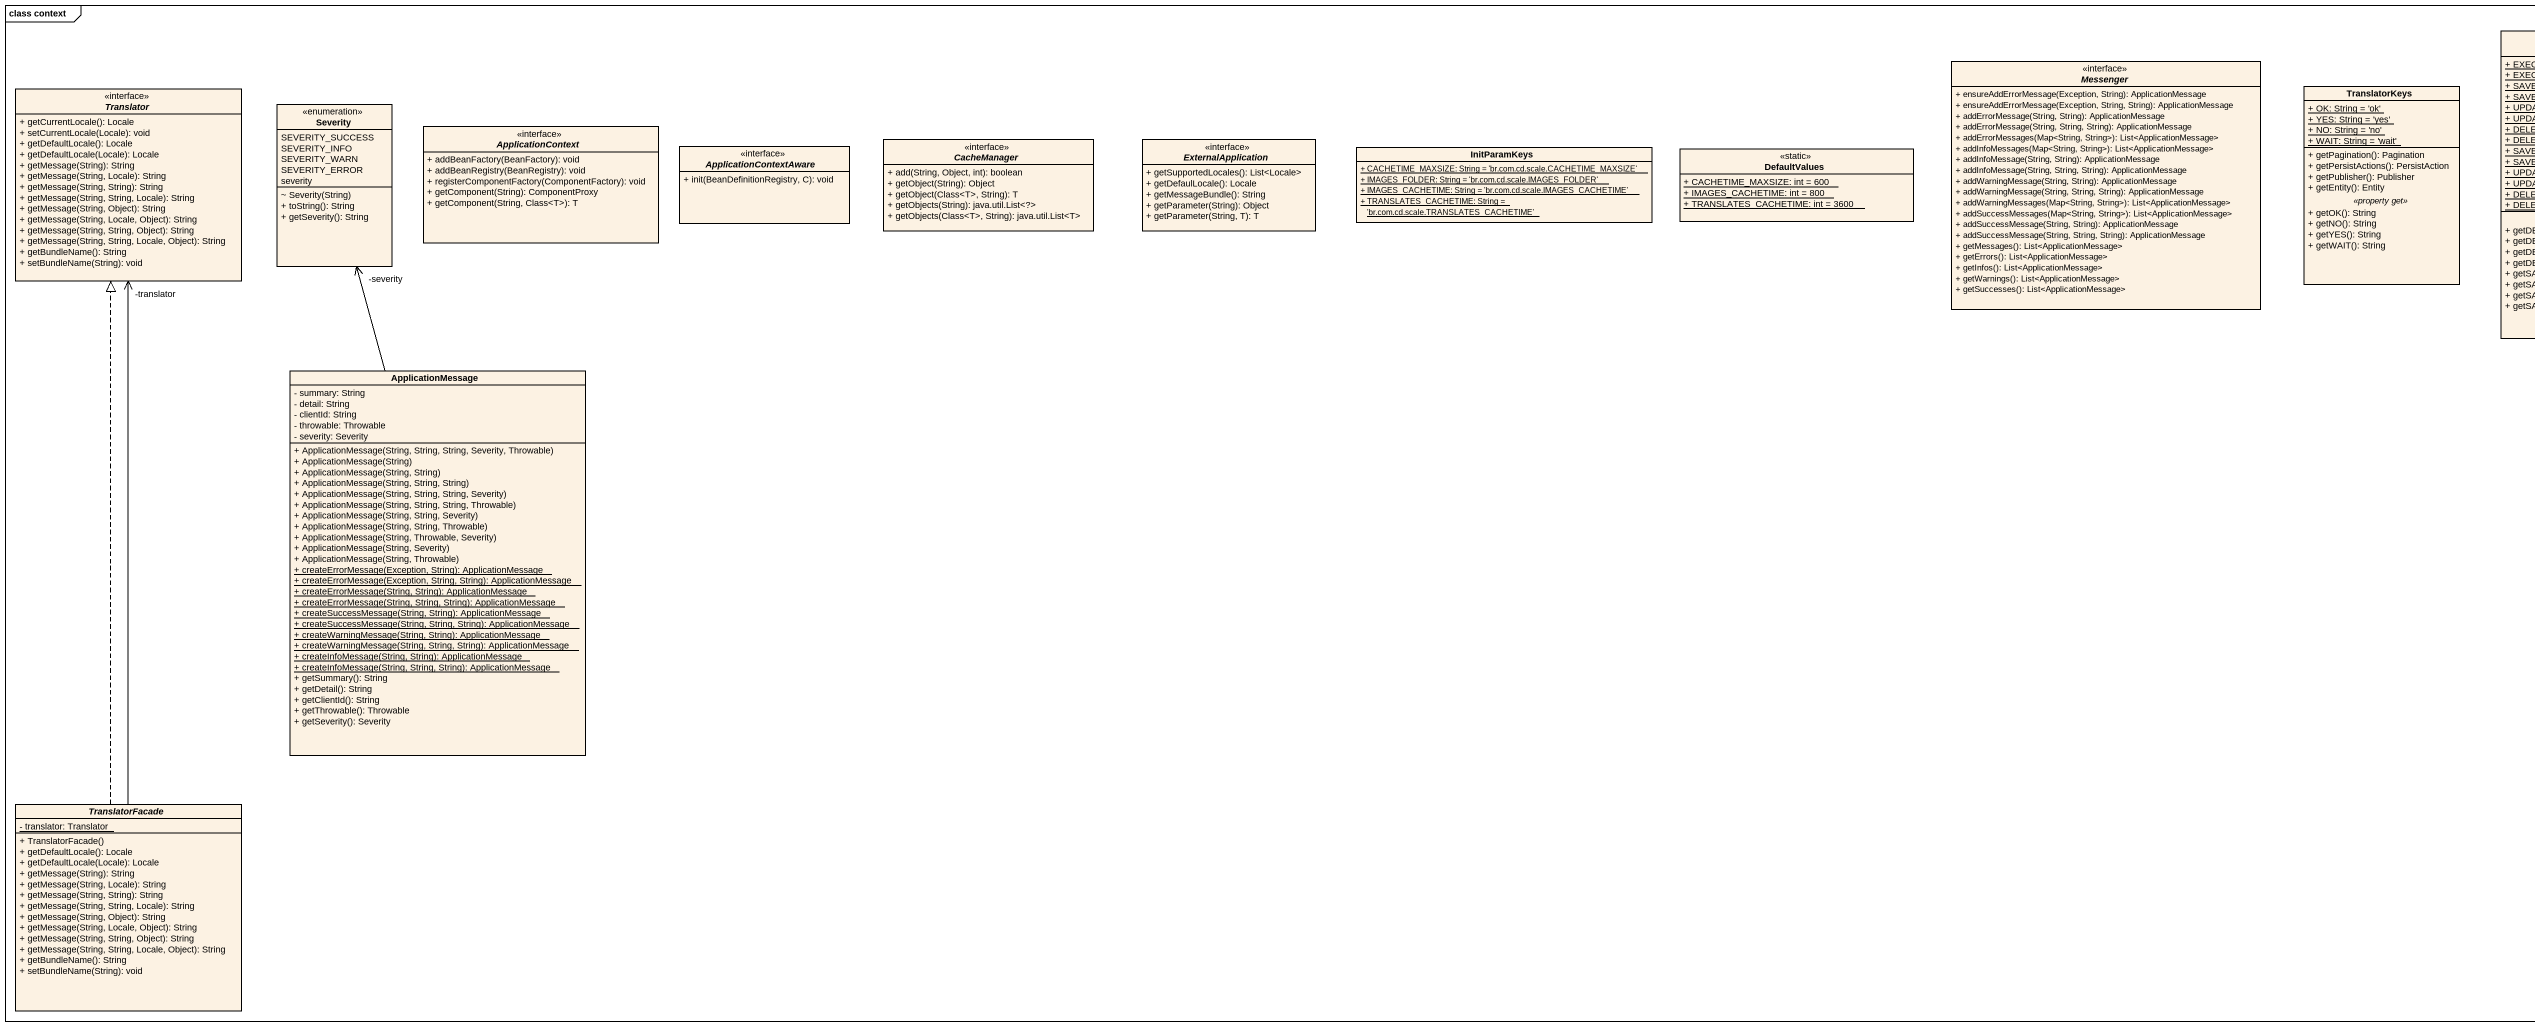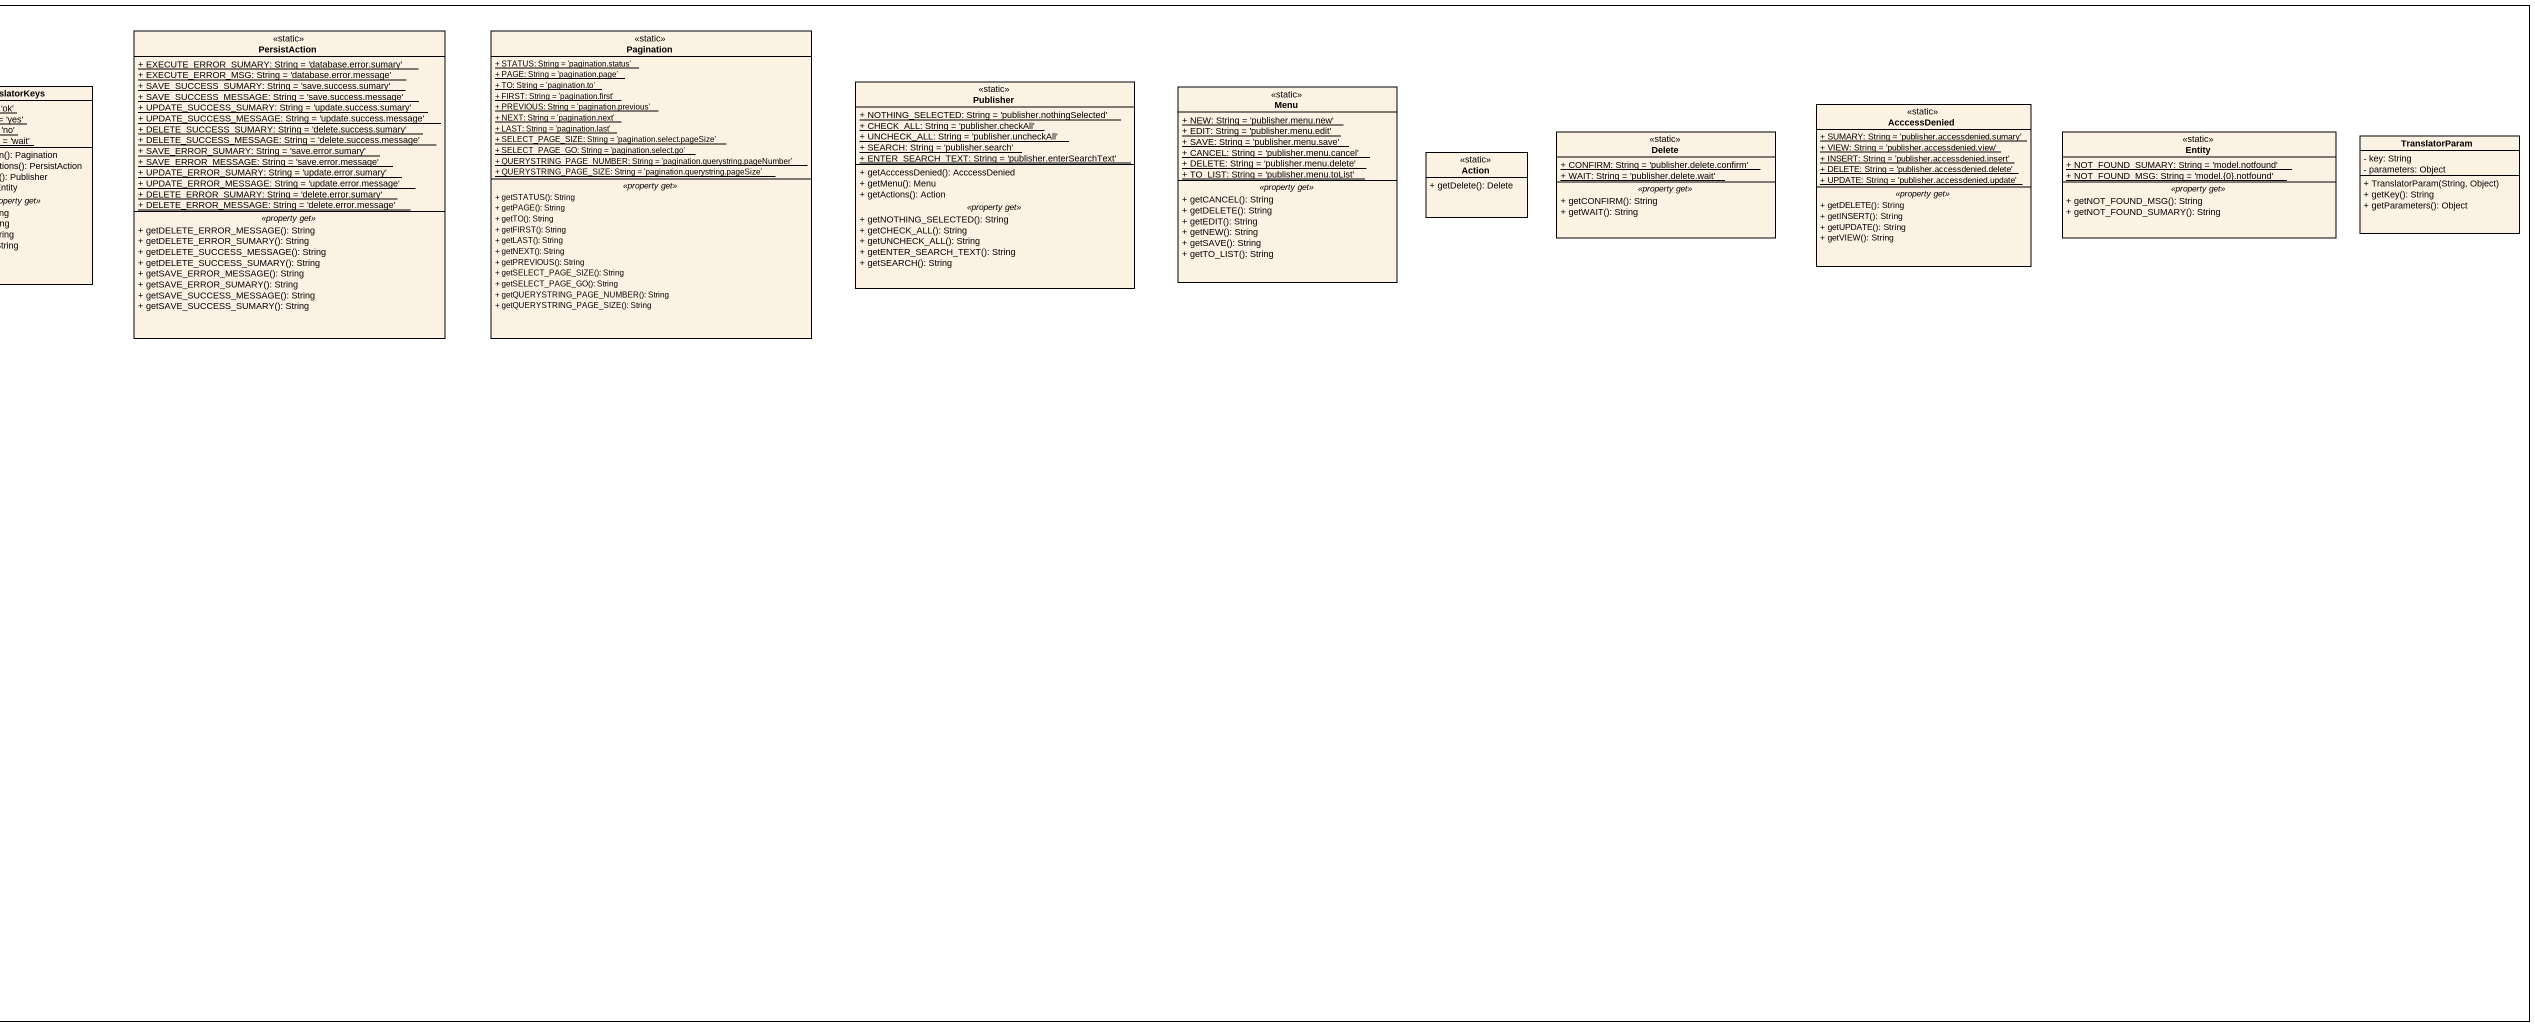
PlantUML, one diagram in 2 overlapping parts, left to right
@startuml
mainframe class context
hide circle
hide empty members
skinparam classAttributeIconSize 0
class PersistAction <<static>> {
  {static} + EXECUTE_ERROR_SUMARY: String = 'database.error.sumary'
  {static} + EXECUTE_ERROR_MSG: String = 'database.error.message'
  {static} + SAVE_SUCCESS_SUMARY: String = 'save.success.sumary'
  {static} + SAVE_SUCCESS_MESSAGE: String = 'save.success.message'
  {static} + UPDATE_SUCCESS_SUMARY: String = 'update.success.sumary'
  {static} + UPDATE_SUCCESS_MESSAGE: String = 'update.success.message'
  {static} + DELETE_SUCCESS_SUMARY: String = 'delete.success.sumary'
  {static} + DELETE_SUCCESS_MESSAGE: String = 'delete.success.message'
  {static} + SAVE_ERROR_SUMARY: String = 'save.error.sumary'
  {static} + SAVE_ERROR_MESSAGE: String = 'save.error.message'
  {static} + UPDATE_ERROR_SUMARY: String = 'update.error.sumary'
  {static} + UPDATE_ERROR_MESSAGE: String = 'update.error.message'
  {static} + DELETE_ERROR_SUMARY: String = 'delete.error.sumary'
  {static} + DELETE_ERROR_MESSAGE: String = 'delete.error.message'
  .. <<property get>> ..
  + getDELETE_ERROR_MESSAGE(): String
  + getDELETE_ERROR_SUMARY(): String
  + getDELETE_SUCCESS_MESSAGE(): String
  + getDELETE_SUCCESS_SUMARY(): String
  + getSAVE_ERROR_MESSAGE(): String
  + getSAVE_ERROR_SUMARY(): String
  + getSAVE_SUCCESS_MESSAGE(): String
  + getSAVE_SUCCESS_SUMARY(): String
}
class Pagination <<static>> {
  {static} + STATUS: String = 'pagination.status'
  {static} + PAGE: String = 'pagination.page'
  {static} + TO: String = 'pagination.to'
  {static} + FIRST: String = 'pagination.first'
  {static} + PREVIOUS: String = 'pagination.previous'
  {static} + NEXT: String = 'pagination.next'
  {static} + LAST: String = 'pagination.last'
  {static} + SELECT_PAGE_SIZE: String = 'pagination.select.pageSize'
  {static} + SELECT_PAGE_GO: String = 'pagination.select.go'
  {static} + QUERYSTRING_PAGE_NUMBER: String = 'pagination.querystring.pageNumber'
  {static} + QUERYSTRING_PAGE_SIZE: String = 'pagination.querystring.pageSize'
  .. <<property get>> ..
  + getSTATUS(): String
  + getPAGE(): String
  + getTO(): String
  + getFIRST(): String
  + getLAST(): String
  + getNEXT(): String
  + getPREVIOUS(): String
  + getSELECT_PAGE_SIZE(): String
  + getSELECT_PAGE_GO(): String
  + getQUERYSTRING_PAGE_NUMBER(): String
  + getQUERYSTRING_PAGE_SIZE(): String
}
interface Messenger <<interface>> {
  + ensureAddErrorMessage(Exception, String): ApplicationMessage
  + ensureAddErrorMessage(Exception, String, String): ApplicationMessage
  + addErrorMessage(String, String): ApplicationMessage
  + addErrorMessage(String, String, String): ApplicationMessage
  + addErrorMessages(Map<String, String>): List<ApplicationMessage>
  + addInfoMessages(Map<String, String>): List<ApplicationMessage>
  + addInfoMessage(String, String): ApplicationMessage
  + addInfoMessage(String, String, String): ApplicationMessage
  + addWarningMessage(String, String): ApplicationMessage
  + addWarningMessage(String, String, String): ApplicationMessage
  + addWarningMessages(Map<String, String>): List<ApplicationMessage>
  + addSuccessMessages(Map<String, String>): List<ApplicationMessage>
  + addSuccessMessage(String, String): ApplicationMessage
  + addSuccessMessage(String, String, String): ApplicationMessage
  + getMessages(): List<ApplicationMessage>
  + getErrors(): List<ApplicationMessage>
  + getInfos(): List<ApplicationMessage>
  + getWarnings(): List<ApplicationMessage>
  + getSuccesses(): List<ApplicationMessage>
}
interface Translator <<interface>> {
  + getCurrentLocale(): Locale
  + setCurrentLocale(Locale): void
  + getDefaultLocale(): Locale
  + getDefaultLocale(Locale): Locale
  + getMessage(String): String
  + getMessage(String, Locale): String
  + getMessage(String, String): String
  + getMessage(String, String, Locale): String
  + getMessage(String, Object): String
  + getMessage(String, Locale, Object): String
  + getMessage(String, String, Object): String
  + getMessage(String, String, Locale, Object): String
  + getBundleName(): String
  + setBundleName(String): void
}
enum Severity {
  SEVERITY_SUCCESS
  SEVERITY_INFO
  SEVERITY_WARN
  SEVERITY_ERROR
  severity
  ~ Severity(String)
  + toString(): String
  + getSeverity(): String
}
class TranslatorKeys {
  {static} + OK: String = 'ok'
  {static} + YES: String = 'yes'
  {static} + NO: String = 'no'
  {static} + WAIT: String = 'wait'
  --
  + getPagination(): Pagination
  + getPersistActions(): PersistAction
  + getPublisher(): Publisher
  + getEntity(): Entity
  .. <<property get>> ..
  + getOK(): String
  + getNO(): String
  + getYES(): String
  + getWAIT(): String
}
class Publisher <<static>> {
  {static} + NOTHING_SELECTED: String = 'publisher.nothingSelected'
  {static} + CHECK_ALL: String = 'publisher.checkAll'
  {static} + UNCHECK_ALL: String = 'publisher.uncheckAll'
  {static} + SEARCH: String = 'publisher.search'
  {static} + ENTER_SEARCH_TEXT: String = 'publisher.enterSearchText'
  --
  + getAcccessDenied(): AcccessDenied
  + getMenu(): Menu
  + getActions(): Action
  .. <<property get>> ..
  + getNOTHING_SELECTED(): String
  + getCHECK_ALL(): String
  + getUNCHECK_ALL(): String
  + getENTER_SEARCH_TEXT(): String
  + getSEARCH(): String
}
class Menu <<static>> {
  {static} + NEW: String = 'publisher.menu.new'
  {static} + EDIT: String = 'publisher.menu.edit'
  {static} + SAVE: String = 'publisher.menu.save'
  {static} + CANCEL: String = 'publisher.menu.cancel'
  {static} + DELETE: String = 'publisher.menu.delete'
  {static} + TO_LIST: String = 'publisher.menu.toList'
  .. <<property get>> ..
  + getCANCEL(): String
  + getDELETE(): String
  + getEDIT(): String
  + getNEW(): String
  + getSAVE(): String
  + getTO_LIST(): String
}
class AcccessDenied <<static>> {
  {static} + SUMARY: String = 'publisher.accessdenied.sumary'
  {static} + VIEW: String = 'publisher.accessdenied.view'
  {static} + INSERT: String = 'publisher.accessdenied.insert'
  {static} + DELETE: String = 'publisher.accessdenied.delete'
  {static} + UPDATE: String = 'publisher.accessdenied.update'
  .. <<property get>> ..
  + getDELETE(): String
  + getINSERT(): String
  + getUPDATE(): String
  + getVIEW(): String
}
interface ApplicationContext <<interface>> {
  + addBeanFactory(BeanFactory): void
  + addBeanRegistry(BeanRegistry): void
  + registerComponentFactory(ComponentFactory): void
  + getComponent(String): ComponentProxy
  + getComponent(String, Class<T>): T
}
interface ApplicationContextAware <<interface>> {
  + init(BeanDefinitionRegistry, C): void
}
interface CacheManager <<interface>> {
  + add(String, Object, int): boolean
  + getObject(String): Object
  + getObject(Class<T>, String): T
  + getObjects(String): java.util.List<?>
  + getObjects(Class<T>, String): java.util.List<T>
}
interface ExternalApplication <<interface>> {
  + getSupportedLocales(): List<Locale>
  + getDefaulLocale(): Locale
  + getMessageBundle(): String
  + getParameter(String): Object
  + getParameter(String, T): T
}
class InitParamKeys {
  {static} + CACHETIME_MAXSIZE: String = 'br.com.cd.scale.CACHETIME_MAXSIZE'
  {static} + IMAGES_FOLDER: String = 'br.com.cd.scale.IMAGES_FOLDER'
  {static} + IMAGES_CACHETIME: String = 'br.com.cd.scale.IMAGES_CACHETIME'
  {static} + TRANSLATES_CACHETIME: String = 'br.com.cd.scale.TRANSLATES_CACHETIME'
}
class Delete <<static>> {
  {static} + CONFIRM: String = 'publisher.delete.confirm'
  {static} + WAIT: String = 'publisher.delete.wait'
  .. <<property get>> ..
  + getCONFIRM(): String
  + getWAIT(): String
}
class "Entity" as Entity_ <<static>> {
  {static} + NOT_FOUND_SUMARY: String = 'model.notfound'
  {static} + NOT_FOUND_MSG: String = 'model.{0}.notfound'
  .. <<property get>> ..
  + getNOT_FOUND_MSG(): String
  + getNOT_FOUND_SUMARY(): String
}
class TranslatorParam {
  - key: String
  - parameters: Object
  + TranslatorParam(String, Object)
  + getKey(): String
  + getParameters(): Object
}
class DefaultValues <<static>> {
  {static} + CACHETIME_MAXSIZE: int = 600
  {static} + IMAGES_CACHETIME: int = 800
  {static} + TRANSLATES_CACHETIME: int = 3600
}
class "Action" as Action_ <<static>> {
  + getDelete(): Delete
}
class ApplicationMessage {
  - summary: String
  - detail: String
  - clientId: String
  - throwable: Throwable
  - severity: Severity
  + ApplicationMessage(String, String, String, Severity, Throwable)
  + ApplicationMessage(String)
  + ApplicationMessage(String, String)
  + ApplicationMessage(String, String, String)
  + ApplicationMessage(String, String, String, Severity)
  + ApplicationMessage(String, String, String, Throwable)
  + ApplicationMessage(String, String, Severity)
  + ApplicationMessage(String, String, Throwable)
  + ApplicationMessage(String, Throwable, Severity)
  + ApplicationMessage(String, Severity)
  + ApplicationMessage(String, Throwable)
  {static} + createErrorMessage(Exception, String): ApplicationMessage
  {static} + createErrorMessage(Exception, String, String): ApplicationMessage
  {static} + createErrorMessage(String, String): ApplicationMessage
  {static} + createErrorMessage(String, String, String): ApplicationMessage
  {static} + createSuccessMessage(String, String): ApplicationMessage
  {static} + createSuccessMessage(String, String, String): ApplicationMessage
  {static} + createWarningMessage(String, String): ApplicationMessage
  {static} + createWarningMessage(String, String, String): ApplicationMessage
  {static} + createInfoMessage(String, String): ApplicationMessage
  {static} + createInfoMessage(String, String, String): ApplicationMessage
  + getSummary(): String
  + getDetail(): String
  + getClientId(): String
  + getThrowable(): Throwable
  + getSeverity(): Severity
}
abstract class TranslatorFacade {
  {static} - translator: Translator
  + TranslatorFacade()
  + getDefaultLocale(): Locale
  + getDefaultLocale(Locale): Locale
  + getMessage(String): String
  + getMessage(String, Locale): String
  + getMessage(String, String): String
  + getMessage(String, String, Locale): String
  + getMessage(String, Object): String
  + getMessage(String, Locale, Object): String
  + getMessage(String, String, Object): String
  + getMessage(String, String, Locale, Object): String
  + getBundleName(): String
  + setBundleName(String): void
}
ApplicationMessage -up-> "-severity" Severity
TranslatorFacade -up-> "-translator" Translator
TranslatorFacade .up.|> Translator
@enduml
